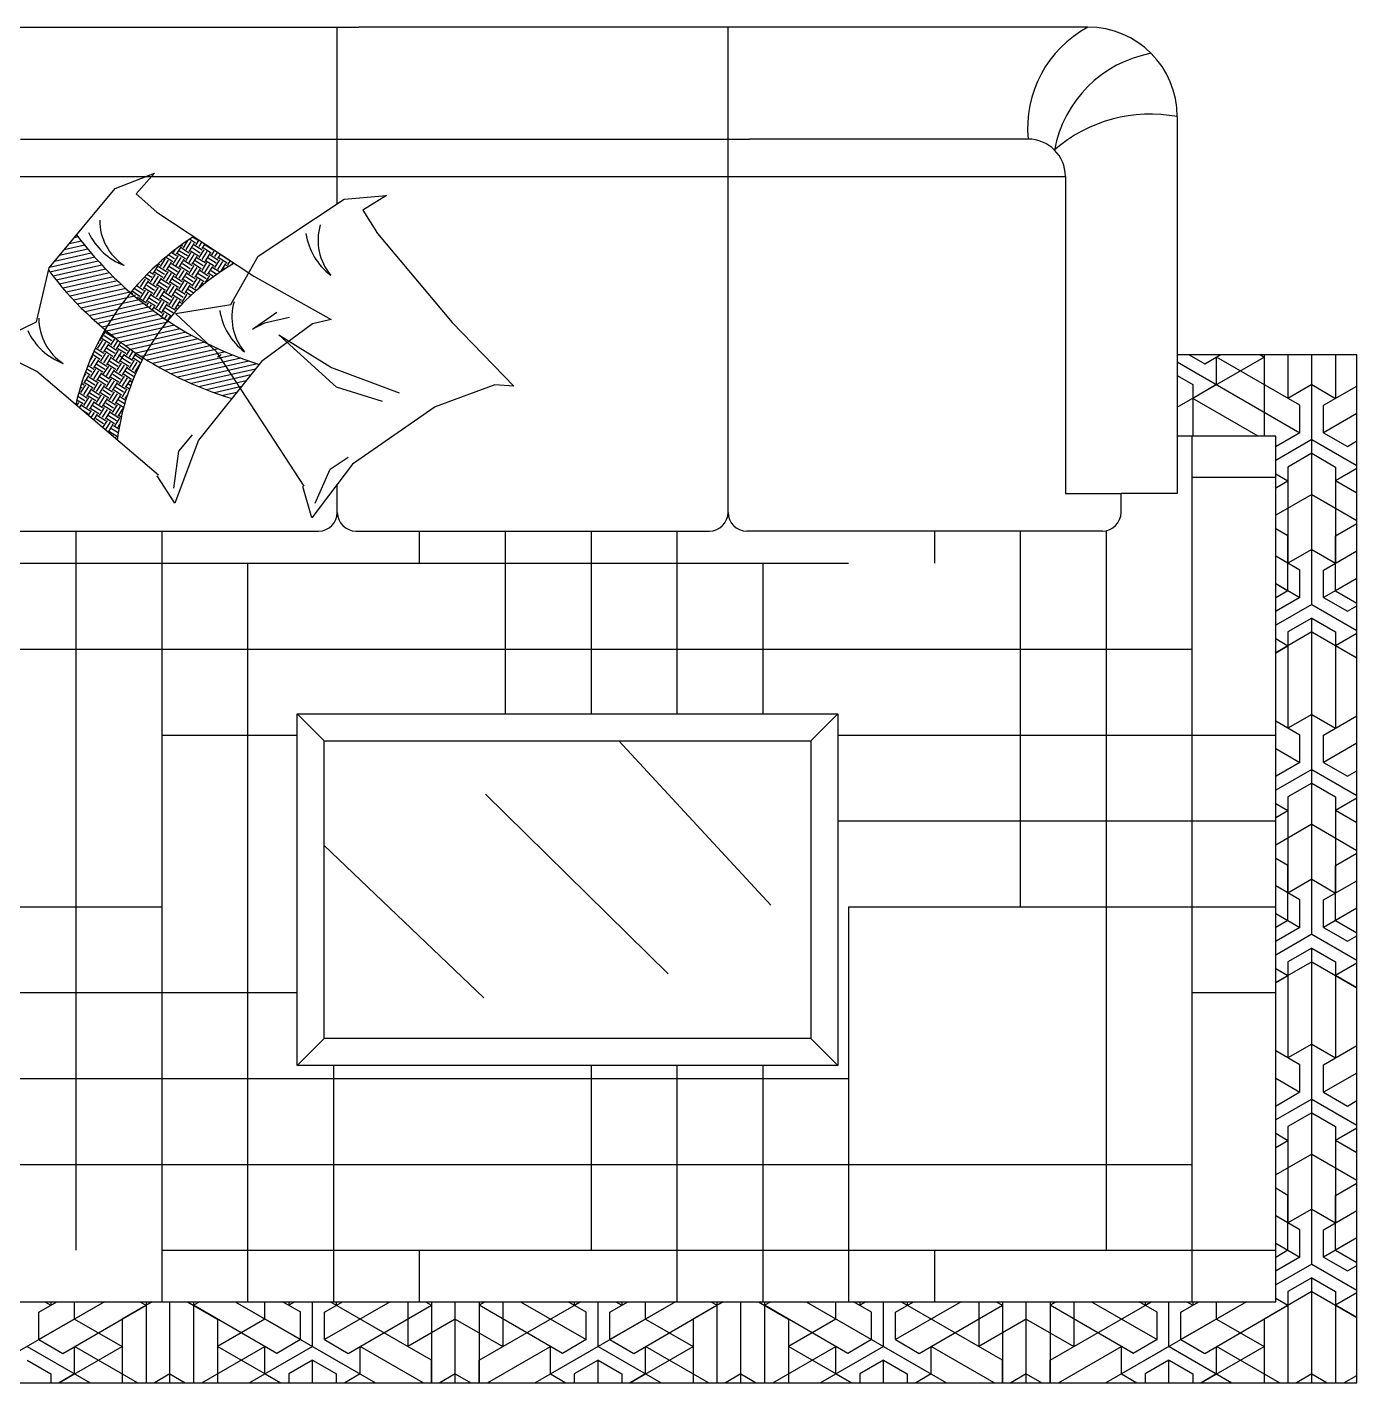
# Model space of a CAD drawing. Header units: millimetres. Extents: x -30782 to 40110, y 35885 to 73818.
# Drawn here: x -9091 to -6632, y 68543 to 71049 of the extents above; entities that cross this region are included whole.
import ezdxf

# ---------------------------------------------------------------- set-up
doc = ezdxf.new("R2010")
doc.units = ezdxf.units.MM

# ---------------------------------------------------------------- blocks, each defined once
blk = doc.blocks.new('A$C41B8211C')
for p, q in [((1126.8, 2506), (1862.4, 2506)), ((1822.8, 2179.6), (1822.8, 2506)), ((1822.8, 2179.6), (1822.8, 2506)), ((3210.6, 2506), (1862.4, 2506)), ((2545.5, 1609), (2545.5, 2506)), ((3376.2, 2340.4), (3376.2, 1644.2)), ((1237.2, 2299), (2585.1, 2299)), ((3100.2, 2299), (2585.1, 2299)), ((1412.2, 2207.6), (1485, 2236.2)), ((1485, 2236.2), (1451, 2198.1)), ((1168.2, 2230), (3169.2, 2230)), ((1289.9, 2061.1), (1412.2, 2207.6)), ((3169.2, 2230), (3169.2, 1644.2)), ((1451, 2198.1), (1489.2, 2164)), ((1676.6, 2082.4), (1835.6, 2188.1)), ((1835.6, 2188.1), (1913.5, 2194.8)), ((1913.5, 2194.8), (1870, 2167.9)), ((1489.2, 2164), (1668.3, 2045.9)), ((1870, 2167.9), (1896.9, 2124.4)), ((1349.7, 2110.6), (1326.9, 2105.4)), ((1343.9, 2118.1), (1336, 2116.3)), ((1545.8, 2111.4), (1537.5, 2098.3)), ((1540.2, 2106.7), (1539.6, 2107.1)), ((1552.1, 2109.4), (1542.9, 2094.8)), ((1557.6, 2106), (1548.4, 2091.4)), ((1560.6, 2106.6), (1549.2, 2113.8)), ((1564, 2112.1), (1555.2, 2117.7)), ((1567, 2112.7), (1561.3, 2103.7)), ((1572.4, 2109.2), (1566.7, 2100.2)), ((1577.8, 2105.6), (1572.2, 2096.7)), ((1896.9, 2124.4), (2035.1, 1960.2)), ((1374.3, 2080.8), (1290.5, 2061.8)), ((1367.9, 2088.2), (1299.6, 2072.7)), ((1361.7, 2095.6), (1308.7, 2083.6)), ((1355.6, 2103.1), (1317.8, 2094.5)), ((1518.4, 2072.1), (1505.1, 2080.5)), ((1521.8, 2077.5), (1510.3, 2084.8)), ((1525.3, 2083), (1515.6, 2089.1)), ((1522.2, 2094.3), (1519.1, 2089.4)), ((1528.3, 2083.7), (1519.1, 2069.1)), ((1533.7, 2080.2), (1524.5, 2065.6)), ((1533.8, 2100.6), (1524.6, 2086)), ((1542.2, 2077.5), (1527.6, 2086.7)), ((1545.6, 2082.9), (1531, 2092.1)), ((1536.8, 2101.2), (1533.9, 2103.1)), ((1549.1, 2088.4), (1534.5, 2097.6)), ((1552.1, 2089.1), (1542.8, 2074.5)), ((1557.5, 2085.6), (1548.3, 2071)), ((1566, 2082.8), (1551.4, 2092)), ((1563, 2082.2), (1553.8, 2067.6)), ((1569.4, 2088.3), (1554.8, 2097.5)), ((1572.9, 2093.8), (1558.3, 2103)), ((1575.8, 2094.4), (1566.6, 2079.9)), ((1581.3, 2091), (1572.1, 2076.4)), ((1589.8, 2088.2), (1575.2, 2097.4)), ((1586.8, 2087.5), (1577.6, 2073)), ((1593.2, 2093.7), (1578.6, 2102.9)), ((1602, 2075.4), (1587.5, 2084.6)), ((1595.8, 2093.7), (1590.4, 2085.2)), ((1601.2, 2090.2), (1595.9, 2081.8)), ((1606.6, 2086.6), (1601.4, 2078.3)), ((1622.4, 2075.3), (1607.8, 2084.5)), ((1626.1, 1993.4), (1676.6, 2082.4)), ((1266.8, 1961.4), (1289.9, 2061.1)), ((1380.9, 2073.4), (1291.4, 2053.2)), ((1387.6, 2066.1), (1297.2, 2045.6)), ((1394.5, 2058.8), (1303.2, 2038.1)), ((1491.6, 2066), (1482.4, 2051.4)), ((1503.4, 2048.4), (1488.8, 2057.6)), ((1494.6, 2066.7), (1491.5, 2068.6)), ((1506.9, 2053.8), (1492.3, 2063)), ((1504.5, 2078.3), (1495.3, 2063.7)), ((1498, 2072.2), (1496.5, 2073.1)), ((1509.9, 2074.9), (1500.7, 2060.3)), ((1515.4, 2071.4), (1506.2, 2056.8)), ((1523.8, 2048.3), (1509.2, 2057.5)), ((1527.2, 2053.7), (1512.6, 2063)), ((1530.7, 2059.2), (1516.1, 2068.4)), ((1533.6, 2059.9), (1524.4, 2045.3)), ((1539.1, 2056.4), (1529.9, 2041.8)), ((1539.2, 2076.8), (1530, 2062.2)), ((1547.6, 2053.7), (1533, 2062.9)), ((1551, 2059.1), (1536.4, 2068.3)), ((1554.5, 2064.6), (1539.9, 2073.8)), ((1557.4, 2065.3), (1548.2, 2050.7)), ((1562.9, 2061.8), (1553.7, 2047.2)), ((1571.3, 2059), (1556.8, 2068.2)), ((1568.4, 2058.4), (1559.2, 2043.8)), ((1574.8, 2064.5), (1560.2, 2073.7)), ((1578.3, 2070), (1563.7, 2079.2)), ((1583.6, 2046.2), (1569, 2055.4)), ((1581.2, 2070.6), (1572, 2056.1)), ((1586.7, 2067.2), (1577.5, 2052.6)), ((1595.1, 2064.4), (1580.6, 2073.6)), ((1592.2, 2063.7), (1583, 2049.2)), ((1598.6, 2069.9), (1584, 2079.1)), ((1599.7, 2048.8), (1589.4, 2055.3)), ((1605.4, 2052.8), (1592.8, 2060.8)), ((1605, 2076), (1595.8, 2061.4)), ((1610.5, 2072.6), (1601.3, 2058)), ((1618.9, 2069.8), (1604.3, 2079)), ((1616, 2069.1), (1606.8, 2054.5)), ((1615.3, 2059.4), (1613.2, 2060.7)), ((1621.3, 2063.2), (1616.6, 2066.1)), ((1624.6, 2074.8), (1619.6, 2066.8)), ((1630, 2071.2), (1627.2, 2066.8)), ((1401.5, 2051.5), (1309.3, 2030.7)), ((1408.8, 2044.3), (1315.6, 2023.3)), ((1416.2, 2037.2), (1322, 2015.9)), ((1423.8, 2030), (1328.6, 2008.5)), ((1454.2, 2030.9), (1453, 2029.2)), ((1467.7, 2040.3), (1458.5, 2025.7)), ((1473.2, 2036.8), (1464, 2022.3)), ((1476.2, 2037.5), (1466.1, 2043.9)), ((1479.6, 2043), (1470.7, 2048.6)), ((1488.5, 2024.7), (1473.9, 2033.9)), ((1483.1, 2048.5), (1475.4, 2053.3)), ((1486, 2049.1), (1476.8, 2034.5)), ((1491.5, 2045.7), (1482.3, 2031.1)), ((1500, 2042.9), (1485.4, 2052.1)), ((1497, 2042.2), (1487.8, 2027.6)), ((1508.8, 2024.6), (1494.2, 2033.8)), ((1512.2, 2030), (1497.7, 2039.3)), ((1509.8, 2054.5), (1500.6, 2039.9)), ((1515.2, 2030.7), (1506, 2016.1)), ((1515.3, 2051.1), (1506.1, 2036.5)), ((1520.8, 2047.6), (1511.6, 2033)), ((1529.1, 2024.5), (1514.6, 2033.7)), ((1532.6, 2030), (1518, 2039.2)), ((1536, 2035.4), (1521.5, 2044.6)), ((1539, 2036.1), (1529.8, 2021.5)), ((1544.5, 2032.6), (1535.3, 2018.1)), ((1544.6, 2053), (1535.4, 2038.4)), ((1552.9, 2029.9), (1538.3, 2039.1)), ((1556.4, 2035.3), (1541.8, 2044.5)), ((1559.8, 2040.8), (1545.3, 2050)), ((1562.8, 2041.5), (1553.6, 2026.9)), ((1568.3, 2038), (1559.1, 2023.4)), ((1576.7, 2035.2), (1562.1, 2044.4)), ((1580.2, 2040.7), (1565.6, 2049.9)), ((1573.8, 2034.6), (1566.3, 2022.8)), ((1575.8, 2030.7), (1574.4, 2031.6)), ((1586.6, 2046.9), (1577.4, 2032.3)), ((1594, 2044.7), (1585.9, 2049.8)), ((1592.1, 2043.4), (1592, 2043.3)), ((1668.3, 2045.9), (1811.5, 1965.5)), ((1431.6, 2023), (1335.4, 2001.2)), ((1439.6, 2015.9), (1342.3, 1993.9)), ((1447.8, 2008.9), (1349.4, 1986.7)), ((1443.8, 2014.6), (1442.9, 2013.1)), ((1457.8, 2008.3), (1443.2, 2017.6)), ((1461.2, 2013.8), (1447, 2022.8)), ((1449.3, 2011.1), (1447.9, 2008.9)), ((1464.7, 2019.3), (1451.3, 2027.7)), ((1454.8, 2007.7), (1452.9, 2004.7)), ((1467.6, 2020), (1458.4, 2005.4)), ((1473.1, 2016.5), (1463.9, 2001.9)), ((1481.5, 2013.7), (1467, 2022.9)), ((1478.6, 2013.1), (1469.4, 1998.5)), ((1485, 2019.2), (1470.4, 2028.4)), ((1493.8, 2000.9), (1479.2, 2010.1)), ((1491.4, 2025.3), (1482.2, 2010.7)), ((1496.9, 2021.9), (1487.7, 2007.3)), ((1505.3, 2019.1), (1490.8, 2028.3)), ((1502.4, 2018.4), (1493.2, 2003.8)), ((1514.2, 2000.8), (1499.6, 2010)), ((1517.6, 2006.2), (1503, 2015.5)), ((1520.6, 2006.9), (1511.4, 1992.3)), ((1520.7, 2027.3), (1511.5, 2012.7)), ((1526.2, 2023.8), (1517, 2009.2)), ((1534.5, 2000.7), (1519.9, 2009.9)), ((1538, 2006.2), (1523.4, 2015.4)), ((1541.4, 2011.6), (1526.8, 2020.8)), ((1544.4, 2012.3), (1535.2, 1997.7)), ((1550, 2029.2), (1540.8, 2014.6)), ((1552.1, 2010), (1543.7, 2015.3)), ((1557, 2014.5), (1547.2, 2020.7)), ((1549.9, 2008.8), (1548.4, 2006.5)), ((1562, 2019), (1550.6, 2026.2)), ((1456.2, 2002), (1356.7, 1979.5)), ((1464.8, 1995.1), (1364.2, 1972.4)), ((1473.7, 1988.3), (1371.9, 1965.2)), ((1482.8, 1981.5), (1379.7, 1958.2)), ((1470, 1995.5), (1455.5, 2004.7)), ((1473, 1996.2), (1469.9, 1991.2)), ((1486.9, 1989.9), (1472.3, 1999.1)), ((1478.5, 1992.7), (1475, 1987.2)), ((1490.4, 1995.4), (1475.8, 2004.6)), ((1484, 1989.3), (1480.2, 1983.4)), ((1499.2, 1977.1), (1484.6, 1986.3)), ((1496.8, 2001.5), (1487.6, 1987)), ((1502.3, 1998.1), (1493.1, 1983.5)), ((1510.7, 1995.3), (1496.1, 2004.5)), ((1507.7, 1994.6), (1498.5, 1980)), ((1515.8, 1971.7), (1501.5, 1980.7)), ((1519.6, 1977), (1505, 1986.2)), ((1523, 1982.5), (1508.4, 1991.7)), ((1526.1, 2003.5), (1516.9, 1988.9)), ((1531.5, 2000), (1522.3, 1985.4)), ((1523.5, 1976.8), (1626.1, 1993.4)), ((1527.3, 1984.8), (1525.3, 1986.1)), ((1531.8, 1989.7), (1528.8, 1991.6)), ((1536.3, 1994.5), (1532.2, 1997)), ((1173.2, 1916.3), (1266.8, 1961.4)), ((1492.1, 1974.8), (1387.8, 1951.2)), ((1501.8, 1968.1), (1396.1, 1944.2)), ((1511.7, 1961.5), (1404.6, 1937.3)), ((1521.8, 1954.9), (1413.3, 1930.4)), ((1502.2, 1977.7), (1497.8, 1970.8)), ((1507.7, 1974.3), (1503.1, 1967.2)), ((1513.1, 1970.8), (1508.5, 1963.5)), ((1600.3, 1905.1), (1523.5, 1976.8)), ((1666.1, 1947.9), (1710.8, 1979.3)), ((1688, 1958.9), (1666.1, 1947.9)), ((1776.7, 1957.6), (1682.8, 1887.7)), ((1734.4, 1969.4), (1688, 1958.9)), ((1811.5, 1965.5), (1776.7, 1957.6)), ((2035.1, 1960.2), (2149.5, 1842.3)), ((1394.2, 1943.9), (1384.9, 1929.4)), ((1402.5, 1920.8), (1387.9, 1930)), ((1406, 1926.3), (1391.4, 1935.5)), ((1409.4, 1931.8), (1394.8, 1941)), ((1398.3, 1942.4), (1397.8, 1941.6)), ((1411.8, 1931.5), (1403.2, 1917.8)), ((1403.3, 1938.3), (1403.3, 1938.2)), ((1532.3, 1948.5), (1422.2, 1923.6)), ((1543.2, 1942.1), (1431.5, 1916.8)), ((1554.3, 1935.8), (1440.9, 1910.1)), ((1714.7, 1936.9), (1812, 1876.7)), ((1821.6, 1840.3), (1714.7, 1936.9)), ((1267.2, 1869.3), (1173.2, 1916.3)), ((1387.5, 1897.1), (1373, 1906.3)), ((1391, 1902.6), (1376.4, 1911.8)), ((1378.7, 1915.4), (1377.3, 1916.3)), ((1388.6, 1927.1), (1379.4, 1912.5)), ((1382.2, 1920.9), (1380.2, 1922.2)), ((1385.6, 1926.4), (1383.2, 1927.9)), ((1394.1, 1923.6), (1384.9, 1909)), ((1399.5, 1920.1), (1390.3, 1905.6)), ((1407.9, 1897), (1393.3, 1906.2)), ((1411.3, 1902.5), (1396.8, 1911.7)), ((1414.8, 1908), (1400.2, 1917.2)), ((1417.8, 1908.6), (1408.6, 1894.1)), ((1417, 1927.6), (1408.7, 1914.4)), ((1423.2, 1905.2), (1414, 1890.6)), ((1422.1, 1923.7), (1414.1, 1910.9)), ((1431.7, 1902.4), (1417.1, 1911.6)), ((1435.1, 1907.9), (1420.5, 1917.1)), ((1439.7, 1911), (1432.4, 1899.4)), ((1445, 1907.3), (1437.8, 1896)), ((1565.8, 1929.5), (1450.7, 1903.5)), ((1577.8, 1923.4), (1460.7, 1896.9)), ((1590.1, 1917.3), (1471, 1890.4)), ((1602.9, 1911.4), (1481.6, 1884)), ((1616.2, 1905.5), (1492.6, 1877.6)), ((1761.6, 1657.4), (1600.3, 1905.1)), ((1372.6, 1873.4), (1361.5, 1880.4)), ((1370.2, 1897.9), (1365.9, 1891)), ((1375.7, 1894.4), (1366.4, 1879.8)), ((1384.1, 1891.6), (1370, 1900.6)), ((1381.1, 1891), (1371.9, 1876.4)), ((1392.9, 1873.3), (1378.3, 1882.5)), ((1396.4, 1878.8), (1381.8, 1888)), ((1394, 1903.3), (1384.8, 1888.7)), ((1399.4, 1899.8), (1390.2, 1885.2)), ((1404.9, 1896.4), (1395.7, 1881.8)), ((1413.3, 1873.2), (1398.7, 1882.4)), ((1416.7, 1878.7), (1402.1, 1887.9)), ((1420.2, 1884.2), (1405.6, 1893.4)), ((1423.1, 1884.8), (1413.9, 1870.3)), ((1418.3, 1900), (1425.1, 1896)), ((1428.6, 1881.4), (1419.4, 1866.8)), ((1428.7, 1901.7), (1419.5, 1887.1)), ((1437.1, 1878.6), (1422.5, 1887.8)), ((1440.5, 1884.1), (1425.9, 1893.3)), ((1444, 1889.6), (1429.4, 1898.8)), ((1446.9, 1890.2), (1437.7, 1875.6)), ((1452.4, 1886.8), (1443.2, 1872.2)), ((1450.3, 1903.7), (1443.3, 1892.5)), ((1459, 1885.2), (1446.3, 1893.2)), ((1457.9, 1883.3), (1448.7, 1868.7)), ((1462, 1890.9), (1449.7, 1898.7)), ((1630, 1899.8), (1503.9, 1871.3)), ((1644.4, 1894.2), (1515.6, 1865.1)), ((1659.5, 1888.8), (1527.8, 1859)), ((1675.3, 1883.5), (1540.3, 1853)), ((1682.8, 1887.7), (1566.3, 1742.5)), ((1607.9, 1900), (1601.1, 1896)), ((3708.2, 1900), (3376.2, 1900)), ((3376.2, 1803.4), (3536.8, 1896)), ((3376.2, 1887.2), (3602.8, 1756.3)), ((3398, 1900), (3426.9, 1883.3)), ((3426.8, 1883.3), (3455.7, 1900)), ((3448.8, 1845.2), (3448.8, 1896)), ((3602.8, 1807.1), (3448.9, 1896)), ((3530, 1900), (3536.8, 1896)), ((3536.8, 1900), (3536.8, 1750)), ((3580.8, 1900), (3580.8, 1819.8)), ((3624.8, 1743.6), (3624.8, 1900)), ((3624.8, 1438.8), (3624.8, 1900)), ((3668.8, 1900), (3668.8, 1819.8)), ((3708.2, 0), (3708.2, 1900)), ((1492.4, 1677.8), (1267.2, 1869.3)), ((1362.7, 1861.8), (1353.5, 1847.2)), ((1357.2, 1865.3), (1354.1, 1860.3)), ((1365.7, 1862.5), (1356.9, 1868)), ((1369.1, 1867.9), (1359.2, 1874.2)), ((1378, 1849.6), (1363.4, 1858.8)), ((1375.6, 1874.1), (1366.4, 1859.5)), ((1381, 1870.6), (1371.8, 1856)), ((1389.5, 1867.9), (1374.9, 1877.1)), ((1386.5, 1867.2), (1377.3, 1852.6)), ((1398.3, 1849.5), (1383.7, 1858.7)), ((1401.8, 1855), (1387.2, 1864.2)), ((1399.4, 1879.5), (1390.1, 1864.9)), ((1404.7, 1855.7), (1395.5, 1841.1)), ((1404.8, 1876), (1395.6, 1861.4)), ((1410.3, 1872.6), (1401.1, 1858)), ((1418.6, 1849.4), (1404.1, 1858.6)), ((1422.1, 1854.9), (1407.5, 1864.1)), ((1425.6, 1860.4), (1411, 1869.6)), ((1428.5, 1861), (1419.3, 1846.5)), ((1434, 1857.6), (1424.8, 1843)), ((1434.1, 1877.9), (1424.9, 1863.4)), ((1442.4, 1854.8), (1427.9, 1864)), ((1445.9, 1860.3), (1431.3, 1869.5)), ((1449.3, 1865.8), (1434.8, 1875)), ((1445.7, 1855.9), (1443.1, 1851.8)), ((1671.8, 1873.9), (1553.4, 1847.1)), ((1663.1, 1863.1), (1566.9, 1841.3)), ((1812, 1876.7), (1937.1, 1829.7)), ((3376.2, 1861.8), (3404.9, 1845.2)), ((1359.6, 1820.4), (1345, 1829.7)), ((1347.3, 1833.3), (1345.9, 1834.2)), ((1350.7, 1838.8), (1347.8, 1840.6)), ((1357.1, 1844.9), (1347.9, 1830.3)), ((1354.2, 1844.2), (1349.7, 1847)), ((1362.6, 1841.5), (1353.4, 1826.9)), ((1371.1, 1838.7), (1356.5, 1847.9)), ((1368.1, 1838), (1358.9, 1823.4)), ((1374.5, 1844.1), (1359.9, 1853.4)), ((1379.9, 1820.4), (1365.3, 1829.6)), ((1383.3, 1825.8), (1368.8, 1835)), ((1380.9, 1850.3), (1371.7, 1835.7)), ((1386.4, 1846.8), (1377.2, 1832.2)), ((1394.9, 1844.1), (1380.3, 1853.3)), ((1391.9, 1843.4), (1382.7, 1828.8)), ((1400.2, 1820.3), (1385.6, 1829.5)), ((1403.7, 1825.7), (1389.1, 1834.9)), ((1407.1, 1831.2), (1392.6, 1840.4)), ((1410.1, 1831.9), (1400.9, 1817.3)), ((1410.2, 1852.2), (1401, 1837.6)), ((1415.7, 1848.8), (1406.5, 1834.2)), ((1424, 1825.6), (1409.4, 1834.8)), ((1427.5, 1831.1), (1412.9, 1840.3)), ((1430.9, 1836.6), (1416.3, 1845.8)), ((1433.9, 1837.3), (1424.7, 1822.7)), ((1439.5, 1854.1), (1430.3, 1839.6)), ((1438.4, 1837), (1433.2, 1840.2)), ((1440.7, 1843.2), (1436.7, 1845.7)), ((1443, 1849.3), (1440.1, 1851.2)), ((1654.4, 1852.3), (1581, 1835.7)), ((1645.8, 1841.5), (1595.8, 1830.2)), ((1637.1, 1830.7), (1611.2, 1824.8)), ((1906.2, 1813.8), (1821.6, 1840.3)), ((2113.9, 1844.7), (2003.9, 1804.3)), ((2149.5, 1842.3), (2113.9, 1844.7)), ((3448.8, 1845.2), (3404.8, 1819.8)), ((3404.8, 1845.2), (3404.8, 1750)), ((3624.8, 1845.2), (3580.8, 1819.8)), ((3624.8, 1845.2), (3668.8, 1819.8)), ((3646.8, 1807.1), (3708.2, 1842.6)), ((1344.2, 1812.3), (1340.7, 1806.8)), ((1352.6, 1809.5), (1341.2, 1816.7)), ((1356.1, 1815), (1342.9, 1823.3)), ((1349.7, 1808.8), (1345.7, 1802.5)), ((1364.9, 1796.6), (1350.3, 1805.9)), ((1362.5, 1821.1), (1353.3, 1806.5)), ((1368, 1817.7), (1358.8, 1803.1)), ((1376.4, 1814.9), (1361.9, 1824.1)), ((1373.5, 1814.2), (1364.3, 1799.6)), ((1385.3, 1796.6), (1370.7, 1805.8)), ((1388.7, 1802), (1374.1, 1811.2)), ((1386.3, 1826.5), (1377.1, 1811.9)), ((1391.8, 1823), (1382.6, 1808.5)), ((1397.3, 1819.6), (1388.1, 1805)), ((1405.6, 1796.5), (1391, 1805.7)), ((1409.1, 1801.9), (1394.5, 1811.1)), ((1412.5, 1807.4), (1397.9, 1816.6)), ((1415.5, 1808.1), (1406.3, 1793.5)), ((1415.6, 1828.4), (1406.4, 1813.8)), ((1421.1, 1825), (1411.8, 1810.4)), ((1421, 1804.6), (1411.8, 1790)), ((1427.6, 1803), (1414.8, 1811.1)), ((1429.5, 1809.5), (1418.3, 1816.5)), ((1431.4, 1815.9), (1421.7, 1822)), ((1434.7, 1826.4), (1430.2, 1819.2)), ((1628.4, 1819.9), (1627.5, 1819.7)), ((2003.9, 1804.3), (1850.9, 1698.3)), ((3525.8, 1750), (3404.9, 1819.8)), ((3602.8, 1756.3), (3602.8, 1807.1)), ((3646.8, 1756.3), (3646.8, 1807.1)), ((1361.5, 1791.2), (1352.1, 1797.1)), ((1367.9, 1797.3), (1362.3, 1788.4)), ((1381.8, 1791.1), (1367.2, 1800.3)), ((1373.4, 1793.9), (1367.3, 1784.2)), ((1378.8, 1790.4), (1372.2, 1780)), ((1390.7, 1772.8), (1376.1, 1782)), ((1394.1, 1778.2), (1379.5, 1787.4)), ((1391.7, 1802.7), (1382.5, 1788.1)), ((1397.2, 1799.2), (1388, 1784.7)), ((1402.6, 1795.8), (1393.4, 1781.2)), ((1411, 1772.7), (1396.4, 1781.9)), ((1414.4, 1778.1), (1399.9, 1787.4)), ((1417.9, 1783.6), (1403.3, 1792.8)), ((1420.9, 1784.3), (1411.7, 1769.7)), ((1426.4, 1801.2), (1417.2, 1786.6)), ((1423.3, 1785.3), (1420.2, 1787.3)), ((1424.8, 1792), (1423.7, 1792.7)), ((3708.2, 1791.8), (3646.8, 1756.3)), ((1387.2, 1767.3), (1387, 1767.4)), ((1397.1, 1778.9), (1388.8, 1765.8)), ((1402.5, 1775.5), (1393.8, 1761.6)), ((1408, 1772), (1398.8, 1757.4)), ((1416.4, 1748.9), (1401.8, 1758.1)), ((1402.5, 1755.1), (1402.1, 1754.6)), ((1417.6, 1755.8), (1405.2, 1763.6)), ((1418.7, 1762.7), (1408.7, 1769)), ((1420.3, 1771.2), (1417.1, 1766.2)), ((3602.8, 1756.3), (3558.8, 1730.9)), ((3646.8, 1756.3), (3690.8, 1730.9)), ((1407.9, 1751.7), (1407.1, 1750.3)), ((1413.4, 1748.2), (1412.1, 1746.1)), ((1415.9, 1744.1), (1414.1, 1745.2)), ((1566.3, 1742.5), (1522.6, 1625.9)), ((1529.6, 1721.9), (1555.2, 1752.4)), ((3558.2, 1750), (3376.2, 1750)), ((3403.2, 1750), (3403.2, 150)), ((3558.2, 150), (3558.2, 1750)), ((3624.8, 1743.6), (3558.2, 1705.2)), ((3558.8, 1730.9), (3558.2, 1731.3)), ((3624.8, 1743.6), (3708.2, 1695.5)), ((3690.8, 1730.9), (3708.2, 1741)), ((1520.4, 1653.5), (1529.6, 1721.9)), ((1809.9, 1689.1), (1843.1, 1711)), ((3624.8, 1718.2), (3580.8, 1692.8)), ((3624.8, 1718.2), (3668.8, 1692.8)), ((3624.8, 1438.8), (3624.8, 1718.2)), ((1850.9, 1698.3), (1775.8, 1599)), ((1781.6, 1626.1), (1809.9, 1689.1)), ((3558.2, 1680.5), (3580.8, 1667.4)), ((3580.8, 1692.8), (3580.8, 1515)), ((3668.8, 1692.8), (3668.8, 1515)), ((3708.2, 1690.2), (3668.8, 1667.4)), ((1522.6, 1625.9), (1489.8, 1676.4)), ((1775.8, 1599), (1758.8, 1656.8)), ((1822.8, 1609), (1822.8, 1661.2)), ((1822.8, 1609), (1822.8, 1661.2)), ((3403.2, 1673.8), (3558.2, 1673.8)), ((3558.2, 1654.4), (3580.8, 1667.4)), ((3708.2, 1644.7), (3668.8, 1667.4)), ((3169.2, 1644.2), (3272.2, 1644.2)), ((3376.2, 1644.2), (3272.2, 1644.2)), ((3272.2, 1609), (3272.2, 1644.2)), ((3624.8, 1642), (3558.2, 1603.6)), ((3624.8, 1642), (3708.2, 1593.9)), ((3580.8, 1565.8), (3558.2, 1578.9)), ((3668.8, 1565.8), (3708.2, 1588.6)), ((1099.8, 1574.5), (1788.3, 1574.5)), ((1339.5, 1574.5), (1339.5, 245)), ((1498.2, 1574.5), (1498.2, 150)), ((1857.3, 1574.5), (2511, 1574.5)), ((1974.5, 1574.5), (1974.5, 1515)), ((2133.2, 1574.5), (2133.2, 1236.6)), ((2292, 1574.5), (2292, 1236.6)), ((2450.7, 1574.5), (2450.7, 1236.6)), ((3237.7, 1574.5), (2580, 1574.5)), ((2927, 1574.5), (2927, 1515)), ((3085.7, 1574.5), (3085.7, 880)), ((3244.5, 1575.2), (3244.5, 245)), ((3580.8, 1464.2), (3580.8, 1565.8)), ((3668.8, 1464.2), (3668.8, 1565.8)), ((3624.8, 1540.4), (3580.8, 1515)), ((3624.8, 1540.4), (3668.8, 1515)), ((3646.8, 1502.3), (3708.2, 1537.8)), ((648.2, 1515), (2768.2, 1515)), ((1657, 1515), (1657, 150)), ((2609.5, 1515), (2609.5, 1236.6)), ((3602.8, 1502.3), (3558.2, 1528.1)), ((3602.8, 1451.5), (3602.8, 1502.3)), ((3646.8, 1451.5), (3646.8, 1502.3)), ((3708.2, 1487), (3646.8, 1451.5)), ((3708.2, 1487), (3668.8, 1464.2)), ((3558.2, 1477.3), (3602.8, 1451.5)), ((3558.2, 1477.3), (3580.8, 1464.2)), ((3580.8, 1464.2), (3558.2, 1451.2)), ((3668.8, 1464.2), (3708.2, 1441.5)), ((3624.8, 1438.8), (3558.2, 1400.4)), ((3624.8, 1438.8), (3558.2, 1400.4)), ((3602.8, 1451.5), (3558.8, 1426.1)), ((3624.8, 1438.8), (3708.2, 1390.7)), ((3624.8, 1438.8), (3708.2, 1390.7)), ((3646.8, 1451.5), (3690.8, 1426.1)), ((3690.8, 1426.1), (3708.2, 1436.2)), ((3558.8, 1426.1), (3558.2, 1426.5)), ((3624.8, 1413.4), (3580.8, 1388)), ((3624.8, 1134), (3624.8, 1413.4)), ((3624.8, 1413.4), (3668.8, 1388)), ((3624.8, 1388), (3558.2, 1349.6)), ((3580.8, 1388), (3580.8, 1210.2)), ((3624.8, 829.2), (3624.8, 1388)), ((3624.8, 1388), (3708.2, 1339.9)), ((3668.8, 1388), (3668.8, 1210.2)), ((3708.2, 1385.4), (3668.8, 1362.6)), ((880.3, 1356.3), (3403.2, 1356.3)), ((3558.2, 1375.7), (3580.8, 1362.6)), ((3558.2, 1349.6), (3580.8, 1362.6)), ((3708.2, 1339.9), (3668.8, 1362.6)), ((1748.6, 1236.6), (2748.6, 1236.6)), ((1748.6, 586.6), (1748.6, 1236.6)), ((1798.6, 1186.6), (1748.6, 1236.6)), ((2698.6, 1186.6), (2748.6, 1236.6)), ((2748.6, 1236.6), (2748.6, 586.6)), ((3624.8, 1235.6), (3580.8, 1210.2)), ((3624.8, 1235.6), (3668.8, 1210.2)), ((3646.8, 1197.5), (3708.2, 1233)), ((3602.8, 1197.5), (3558.2, 1223.3)), ((1498.2, 1197.5), (1748.6, 1197.5)), ((1798.6, 1186.6), (2698.6, 1186.6)), ((1798.6, 636.6), (1798.6, 1186.6)), ((2343.3, 1186.6), (2624.5, 882.8)), ((2698.6, 1186.6), (2698.6, 636.6)), ((2748.6, 1197.5), (3558.2, 1197.5)), ((3602.8, 1146.7), (3602.8, 1197.5)), ((3646.8, 1146.7), (3646.8, 1197.5)), ((3708.2, 1182.2), (3646.8, 1146.7)), ((3558.2, 1172.5), (3602.8, 1146.7)), ((3624.8, 1134), (3558.2, 1095.6)), ((3602.8, 1146.7), (3558.8, 1121.3)), ((3624.8, 1134), (3708.2, 1085.9)), ((3646.8, 1146.7), (3690.8, 1121.3)), ((3690.8, 1121.3), (3708.2, 1131.4)), ((3558.8, 1121.3), (3558.2, 1121.7)), ((3624.8, 1108.6), (3580.8, 1083.2)), ((3624.8, 1108.6), (3668.8, 1083.2)), ((3624.8, 829.2), (3624.8, 1108.6)), ((2096.7, 1088.4), (2434.9, 756.3)), ((3580.8, 1083.2), (3580.8, 905.4)), ((3668.8, 1083.2), (3668.8, 905.4)), ((3708.2, 1080.6), (3668.8, 1057.8)), ((3558.2, 1070.9), (3580.8, 1057.8)), ((3558.2, 1044.8), (3580.8, 1057.8)), ((3708.2, 1035.1), (3668.8, 1057.8)), ((2748.6, 1038.8), (3558.2, 1038.8)), ((3624.8, 1032.4), (3558.2, 994)), ((3624.8, 1032.4), (3708.2, 984.3)), ((1798.6, 993.5), (2093.6, 712)), ((3668.8, 956.2), (3708.2, 979)), ((3580.8, 956.2), (3558.2, 969.3)), ((3580.8, 854.6), (3580.8, 956.2)), ((3668.8, 854.6), (3668.8, 956.2)), ((3624.8, 930.8), (3580.8, 905.4)), ((3624.8, 930.8), (3668.8, 905.4)), ((3646.8, 892.7), (3708.2, 928.2)), ((3602.8, 892.7), (3558.2, 918.5)), ((950, 880), (1498.2, 880)), ((2768.2, 880), (3558.2, 880)), ((2768.2, 880), (2768.2, 150)), ((3602.8, 841.9), (3602.8, 892.7)), ((3646.8, 841.9), (3646.8, 892.7)), ((3708.2, 877.4), (3646.8, 841.9)), ((3708.2, 877.4), (3668.8, 854.6)), ((3558.2, 867.7), (3580.8, 854.6)), ((3558.2, 867.7), (3602.8, 841.9)), ((3580.8, 854.6), (3558.2, 841.6)), ((3668.8, 854.6), (3708.2, 831.9)), ((3624.8, 829.2), (3558.2, 790.8)), ((3624.8, 829.2), (3558.2, 790.8)), ((3602.8, 841.9), (3558.8, 816.5)), ((3624.8, 829.2), (3708.2, 781.1)), ((3624.8, 829.2), (3708.2, 781.1)), ((3646.8, 841.9), (3690.8, 816.5)), ((3558.8, 816.5), (3558.2, 816.9)), ((3624.8, 803.8), (3580.8, 778.4)), ((3624.8, 803.8), (3668.8, 778.4)), ((3624.8, 524.4), (3624.8, 803.8)), ((3690.8, 816.5), (3708.2, 826.6)), ((3624.8, 778.4), (3558.2, 740)), ((3580.8, 778.4), (3580.8, 600.6)), ((3624.8, 219.6), (3624.8, 778.4)), ((3624.8, 778.4), (3708.2, 730.3)), ((3668.8, 778.4), (3668.8, 600.6)), ((3558.2, 766.1), (3580.8, 753)), ((3558.2, 740), (3580.8, 753)), ((3708.2, 775.8), (3668.8, 753)), ((3708.2, 730.3), (3668.8, 753)), ((950, 721.3), (1748.6, 721.3)), ((3403.2, 721.3), (3558.2, 721.3)), ((1798.6, 636.6), (1748.6, 586.6)), ((2698.6, 636.6), (1798.6, 636.6)), ((2698.6, 636.6), (2748.6, 586.6)), ((3602.8, 587.9), (3558.2, 613.7)), ((3624.8, 626), (3580.8, 600.6)), ((3624.8, 626), (3668.8, 600.6)), ((3646.8, 587.9), (3708.2, 623.4)), ((2748.6, 586.6), (1748.6, 586.6)), ((1815.7, 586.6), (1815.7, 150)), ((2292, 586.6), (2292, 245)), ((2450.7, 586.6), (2450.7, 150)), ((2609.5, 586.6), (2609.5, 150)), ((3602.8, 537.1), (3602.8, 587.9)), ((3646.8, 537.1), (3646.8, 587.9)), ((880.3, 562.5), (2768.2, 562.5)), ((3558.2, 562.9), (3602.8, 537.1)), ((3708.2, 572.6), (3646.8, 537.1)), ((3602.8, 537.1), (3558.8, 511.7)), ((3646.8, 537.1), (3690.8, 511.7)), ((3624.8, 524.4), (3558.2, 486)), ((3558.8, 511.7), (3558.2, 512.1)), ((3624.8, 524.4), (3708.2, 476.3)), ((3690.8, 511.7), (3708.2, 521.8)), ((3624.8, 499), (3580.8, 473.6)), ((3624.8, 219.6), (3624.8, 499)), ((3624.8, 499), (3668.8, 473.6)), ((3558.2, 461.3), (3580.8, 448.2)), ((3580.8, 473.6), (3580.8, 295.8)), ((3668.8, 473.6), (3668.8, 295.8)), ((3708.2, 471), (3668.8, 448.2)), ((3558.2, 435.2), (3580.8, 448.2)), ((3708.2, 425.5), (3668.8, 448.2)), ((863.2, 403.8), (3403.2, 403.8)), ((3624.8, 422.8), (3558.2, 384.4)), ((3624.8, 422.8), (3708.2, 374.7)), ((3580.8, 346.6), (3558.2, 359.7)), ((3668.8, 346.6), (3708.2, 369.4)), ((3580.8, 245), (3580.8, 346.6)), ((3668.8, 245), (3668.8, 346.6)), ((3602.8, 283.1), (3558.2, 308.9)), ((3624.8, 321.2), (3580.8, 295.8)), ((3624.8, 321.2), (3668.8, 295.8)), ((3646.8, 283.1), (3708.2, 318.6)), ((3602.8, 232.3), (3602.8, 283.1)), ((3646.8, 232.3), (3646.8, 283.1)), ((3558.2, 258.1), (3580.8, 245)), ((3558.2, 258.1), (3602.8, 232.3)), ((3708.2, 267.8), (3646.8, 232.3)), ((3708.2, 267.8), (3668.8, 245)), ((1498.2, 245), (3558.2, 245)), ((1974.5, 245), (1974.5, 150)), ((2927, 245), (2927, 150)), ((3580.8, 245), (3558.2, 232)), ((3602.8, 232.3), (3558.8, 206.9)), ((3646.8, 232.3), (3690.8, 206.9)), ((3668.8, 245), (3708.2, 222.3)), ((3624.8, 219.6), (3558.2, 181.2)), ((3624.8, 219.6), (3558.2, 181.2)), ((3558.8, 206.9), (3558.2, 207.3)), ((3624.8, 219.6), (3708.2, 171.5)), ((3624.8, 219.6), (3708.2, 171.5)), ((3690.8, 206.9), (3708.2, 217)), ((3624.8, 194.2), (3580.8, 168.8)), ((3624.8, 194.2), (3668.8, 168.8)), ((3624.8, 0), (3624.8, 194.2)), ((3624.8, 168.8), (3536.8, 118)), ((3558.2, 156.5), (3580.8, 143.4)), ((3580.8, 168.8), (3580.8, 0)), ((3624.8, 168.8), (3708.2, 120.7)), ((3624.8, 0), (3624.8, 168.8)), ((3668.8, 168.8), (3668.8, 0)), ((3708.2, 166.2), (3668.8, 143.4)), ((648.2, 150), (3558.2, 150)), ((1392.4, 150), (1132.6, 0)), ((1271.1, 130.7), (1304.4, 150)), ((1392.4, 150), (1271.1, 79.9)), ((1271.1, 79.9), (1271.1, 130.7)), ((1281.8, 150), (1293.1, 143.4)), ((1293.1, 150), (1293.1, 143.4)), ((1315.1, 54.5), (1469.1, 143.4)), ((1337.1, 118), (1337.1, 150)), ((1480.4, 150), (1425.1, 118)), ((1457.7, 150), (1469.1, 143.4)), ((1469.1, 150), (1469.1, 0)), ((1513.1, 0), (1513.1, 150)), ((1513.1, 0), (1513.1, 150)), ((1545.7, 150), (1601.1, 118)), ((1557.1, 150), (1557.1, 0)), ((1568.4, 150), (1557.1, 143.4)), ((1711.1, 54.5), (1557.1, 143.4)), ((1633.7, 150), (1893.5, 0)), ((1633.7, 150), (1755.1, 79.9)), ((1689.1, 118), (1689.1, 150)), ((1755.1, 130.7), (1721.7, 150)), ((1744.4, 150), (1733, 143.4)), ((1733.1, 150), (1733.1, 143.4)), ((1755, 79.9), (1755, 130.7)), ((1777, 67.2), (1777, 150)), ((1799, 130.7), (1832.4, 150)), ((1920.4, 150), (1799, 79.9)), ((1799, 79.9), (1799, 130.7)), ((1997, 41.8), (1809.7, 150)), ((1809.7, 150), (1821.1, 143.4)), ((1821, 150), (1821, 143.4)), ((1843, 54.5), (1997, 143.4)), ((1953, 150), (1953, 67.2)), ((1985.7, 150), (1997, 143.4)), ((1997, 150), (1997, 0)), ((2041, 0), (2041, 150)), ((2041, 0), (2041, 150)), ((2085, 41.8), (2272.3, 150)), ((2085, 150), (2085, 0)), ((2096.3, 150), (2085, 143.4)), ((2239, 54.5), (2085, 143.4)), ((2129, 150), (2129, 67.2)), ((2161.7, 150), (2283, 79.9)), ((2448.3, 150), (2188.5, 0)), ((2283, 130.7), (2249.6, 150)), ((2261, 150), (2261, 143.4)), ((2272.3, 150), (2261, 143.4)), ((2283, 79.9), (2283, 130.7)), ((2305, 67.2), (2305, 150)), ((2448.3, 150), (2327, 79.9)), ((2327, 130.7), (2360.3, 150)), ((2327, 79.9), (2327, 130.7)), ((2337.6, 150), (2349, 143.4)), ((2349, 150), (2349, 143.4)), ((2371, 54.5), (2524.9, 143.4)), ((2393, 118), (2393, 150)), ((2536.3, 150), (2480.9, 118)), ((2513.6, 150), (2525, 143.4)), ((2524.9, 150), (2524.9, 0)), ((2568.9, 0), (2568.9, 150)), ((2568.9, 0), (2568.9, 150)), ((2601.6, 150), (2657, 118)), ((2612.9, 150), (2612.9, 0)), ((2624.3, 150), (2612.9, 143.4)), ((2766.9, 54.5), (2613, 143.4)), ((2689.6, 150), (2949.4, 0)), ((2689.6, 150), (2810.9, 79.9)), ((2744.9, 118), (2744.9, 150)), ((2810.9, 130.7), (2777.6, 150)), ((2788.9, 150), (2788.9, 143.4)), ((2800.3, 150), (2788.9, 143.4)), ((2810.9, 79.9), (2810.9, 130.7)), ((2832.9, 67.2), (2832.9, 150)), ((2854.9, 130.7), (2888.2, 150)), ((2976.2, 150), (2854.9, 79.9)), ((2854.9, 79.9), (2854.9, 130.7)), ((3052.9, 41.8), (2865.6, 150)), ((2865.6, 150), (2876.9, 143.4)), ((2876.9, 150), (2876.9, 143.4)), ((2898.9, 54.5), (3052.9, 143.4)), ((3008.9, 150), (3008.9, 67.2)), ((3041.5, 150), (3052.9, 143.4)), ((3052.9, 150), (3052.9, 0)), ((3096.9, 0), (3096.9, 150)), ((3096.9, 0), (3096.9, 150)), ((3140.8, 41.8), (3328.2, 150)), ((3152.2, 150), (3140.8, 143.4)), ((3140.9, 150), (3140.9, 0)), ((3294.9, 54.5), (3140.9, 143.4)), ((3184.9, 150), (3184.9, 67.2)), ((3217.5, 150), (3338.9, 79.9)), ((3504.2, 150), (3244.3, 0)), ((3338.9, 130.7), (3305.5, 150)), ((3316.8, 150), (3316.8, 143.4)), ((3328.2, 150), (3316.8, 143.4)), ((3338.8, 79.9), (3338.8, 130.7)), ((3360.8, 67.2), (3360.8, 150)), ((3504.2, 150), (3382.8, 79.9)), ((3382.8, 130.7), (3416.2, 150)), ((3382.8, 79.9), (3382.8, 130.7)), ((3393.5, 150), (3404.9, 143.4)), ((3404.8, 150), (3404.8, 143.4)), ((3426.8, 54.5), (3580.8, 143.4)), ((3448.8, 118), (3448.8, 150)), ((3708.2, 120.7), (3668.8, 143.4)), ((1337.1, 118), (1425.1, 67.2)), ((1425.1, 118), (1425.1, 0)), ((1601.1, 118), (1601.1, 0)), ((1689, 118), (1601.1, 67.2)), ((2041, 118), (1953, 67.2)), ((2041, 118), (2129, 67.2)), ((2393, 118), (2481, 67.2)), ((2481, 118), (2481, 0)), ((2656.9, 118), (2656.9, 0)), ((2744.9, 118), (2656.9, 67.2)), ((3096.9, 118), (3008.9, 67.2)), ((3096.9, 118), (3184.9, 67.2)), ((3448.9, 118), (3536.8, 67.2)), ((3536.8, 118), (3536.8, 0)), ((1271.1, 79.9), (1315.1, 54.5)), ((1755, 79.9), (1711, 54.5)), ((1799.1, 79.9), (1843.1, 54.5)), ((2283, 79.9), (2239, 54.5)), ((2327, 79.9), (2371, 54.5)), ((2810.9, 79.9), (2766.9, 54.5)), ((2854.9, 79.9), (2898.9, 54.5)), ((3338.8, 79.9), (3294.8, 54.5)), ((3382.9, 79.9), (3426.9, 54.5)), ((1249.1, 67.2), (1365.6, 0)), ((1308.6, 0), (1425.1, 67.2)), ((1453.6, 0), (1337.1, 67.2)), ((1337.1, 16.4), (1337.1, 67.2)), ((1572.6, 0), (1689, 67.2)), ((1717.6, 0), (1601.1, 67.2)), ((1777, 67.2), (1660.6, 0)), ((1689.1, 16.4), (1689.1, 67.2)), ((1777.1, 67.2), (1893.5, 0)), ((1865, 16.4), (1865, 67.2)), ((1981.5, 0), (1865.1, 67.2)), ((2100.5, 0), (2217, 67.2)), ((2305, 67.2), (2188.5, 0)), ((2217, 16.4), (2217, 67.2)), ((2305, 67.2), (2421.5, 0)), ((2364.5, 0), (2480.9, 67.2)), ((2509.5, 0), (2393, 67.2)), ((2393, 16.4), (2393, 67.2)), ((2628.4, 0), (2744.9, 67.2)), ((2773.4, 0), (2657, 67.2)), ((2832.9, 67.2), (2716.4, 0)), ((2744.9, 16.4), (2744.9, 67.2)), ((2832.9, 67.2), (2949.4, 0)), ((3037.4, 0), (2920.9, 67.2)), ((2920.9, 16.4), (2920.9, 67.2)), ((3156.4, 0), (3272.8, 67.2)), ((3360.8, 67.2), (3244.3, 0)), ((3272.8, 16.4), (3272.8, 67.2)), ((3360.9, 67.2), (3477.3, 0)), ((3420.3, 0), (3536.8, 67.2)), ((3448.8, 16.4), (3448.8, 67.2)), ((3565.3, 0), (3448.9, 67.2)), ((1249.1, 41.8), (1293.1, 16.4)), ((1777, 41.8), (1733, 16.4)), ((1777, 0), (1777, 41.8)), ((1777.1, 41.8), (1821.1, 16.4)), ((1997, 0), (1997, 41.8)), ((2085, 0), (2085, 41.8)), ((2305, 41.8), (2261, 16.4)), ((2305, 41.8), (2349, 16.4)), ((2305, 0), (2305, 41.8)), ((2832.9, 41.8), (2788.9, 16.4)), ((2832.9, 41.8), (2876.9, 16.4)), ((2832.9, 0), (2832.9, 41.8)), ((3052.9, 0), (3052.9, 41.8)), ((3140.9, 0), (3140.9, 41.8)), ((3360.8, 41.8), (3316.8, 16.4)), ((3360.8, 0), (3360.8, 41.8)), ((3360.9, 41.8), (3404.9, 16.4)), ((498.2, 0), (3708.2, 0)), ((1293.1, 16.4), (1293.1, 0)), ((1337.1, 16.4), (1308.6, 0)), ((1513.1, 16.4), (1484.6, 0)), ((1513.1, 16.4), (1541.6, 0)), ((1689.1, 16.4), (1717.6, 0)), ((1733.1, 16.4), (1733.1, 0)), ((1821, 16.4), (1821, 0)), ((1865, 16.4), (1836.5, 0)), ((2041, 16.4), (2012.5, 0)), ((2041, 16.4), (2069.5, 0)), ((2217, 16.4), (2245.5, 0)), ((2261, 16.4), (2261, 0)), ((2349, 16.4), (2349, 0)), ((2392.9, 16.4), (2364.5, 0)), ((2568.9, 16.4), (2540.4, 0)), ((2569, 16.4), (2597.4, 0)), ((2744.9, 16.4), (2773.4, 0)), ((2788.9, 16.4), (2788.9, 0)), ((2876.9, 16.4), (2876.9, 0)), ((2920.9, 16.4), (2892.4, 0)), ((3096.9, 16.4), (3068.4, 0)), ((3096.9, 16.4), (3125.4, 0)), ((3272.9, 16.4), (3301.3, 0)), ((3316.8, 16.4), (3316.8, 0)), ((3404.8, 16.4), (3404.8, 0)), ((3448.8, 16.4), (3420.3, 0)), ((3624.8, 16.4), (3596.3, 0)), ((3624.8, 16.4), (3653.3, 0)), ((3684.3, 0), (3708.2, 13.8))]:
    blk.add_line(p, q)
for centre, radius, start, end in [((3312.7, 2318.6), 213.4, 118.5756, 185.2794), ((3210.6, 2340.4), 165.6, 0, 90), ((3368, 2238.6), 222.6, 100.4091, 169.5909), ((3326.4, 2074.6), 270.5, 79.3748, 130.9679), ((3100.2, 2230), 69, 0, 90), ((1482.9, 2148.9), 99.5, 179.8245, 236.7328), ((1886.7, 2111.7), 99.5, 163.2876, 220.1959), ((1829.4, 1696.3), 502.8, 122.7598, 167.155), ((1880.5, 2524.9), 673.4, 216.7327, 252.554), ((1470.1, 2177), 118.8, 205.2348, 249.4416), ((1882.3, 2142.2), 118.8, 188.6979, 232.9047), ((1821.8, 2457.9), 667.2, 216.9896, 253.1265), ((1855.3, 1686.9), 443.1, 120.2238, 172.7267), ((1722.9, 2000.3), 118.8, 188.6979, 232.9047), ((1727.3, 1969.8), 99.5, 163.2876, 220.1959), ((1370.5, 1967.5), 99.5, 179.8245, 236.7328), ((1357.7, 1995.6), 118.8, 205.2348, 249.4416), ((1788.3, 1609), 34.5, 270, 0), ((1857.3, 1609), 34.5, 180, 270), ((2511, 1609), 34.5, 270, 0), ((2580, 1609), 34.5, 180, 270), ((3237.7, 1609), 34.5, 270, 0)]:
    blk.add_arc(centre, radius, start, end)

msp = doc.modelspace()

# ---------------------------------------------------------------- block references
msp.add_blockref('A$C41B8211C', (-10340.6, 68543.4))

doc.saveas('drawing.dxf')
